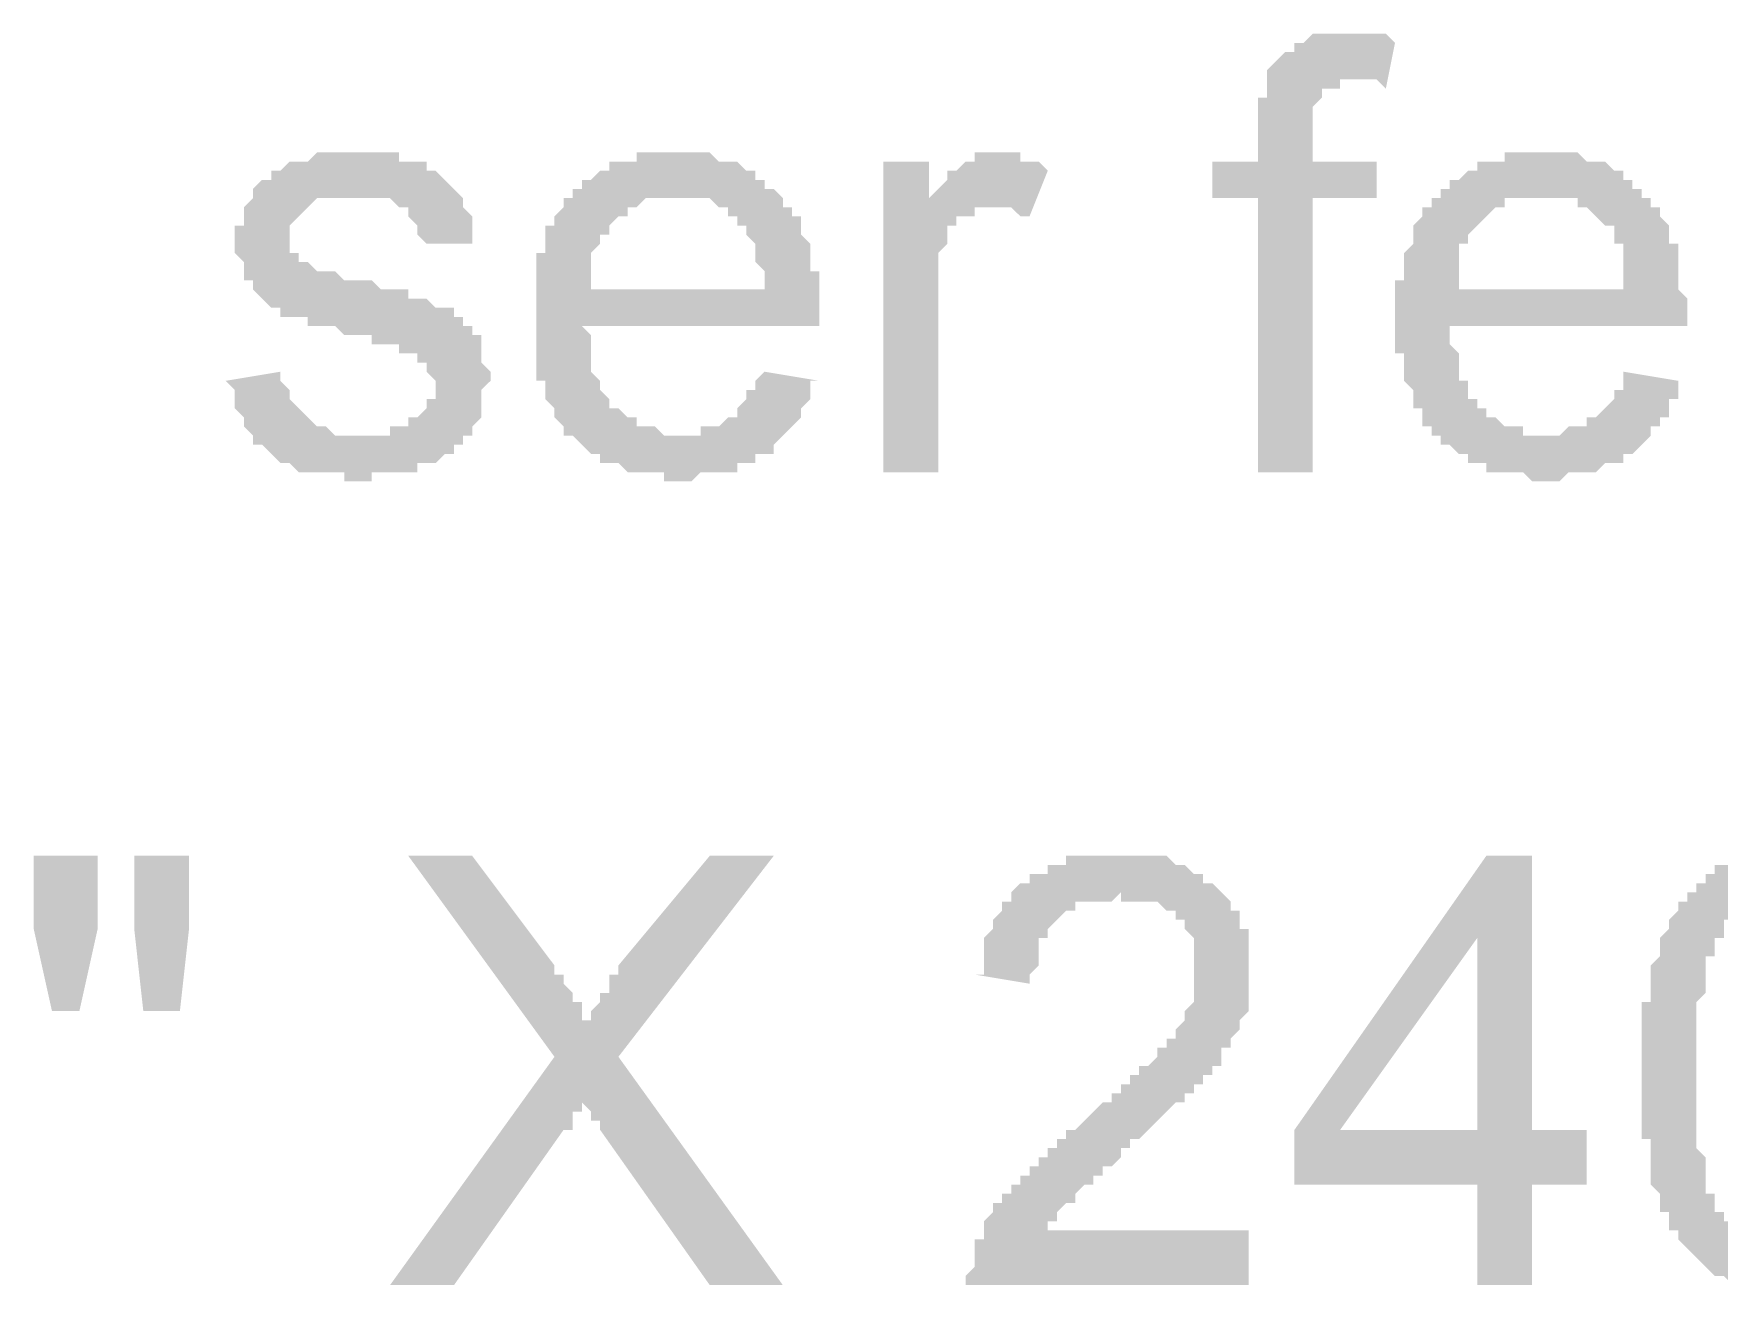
# Model space of a CAD drawing. Header units: millimetres. Extents: x 3949 to 6216, y -1987 to -943.
# Drawn here: x 4987.98 to 4996.99, y -1678.76 to -1672.02 of the extents above; entities that cross this region are included whole.
import ezdxf

# ---------------------------------------------------------------- set-up
doc = ezdxf.new("R2010")
doc.units = ezdxf.units.MM
doc.layers.add('PADRÃO DE ENTRADA', color=7, linetype='Continuous', lineweight=0)

msp = doc.modelspace()

# ---------------------------------------------------------------- hatches: boundary and pattern name
at = {"layer": 'PADRÃO DE ENTRADA', "transparency": 33554559}
for points in [[(4994.5237, -1674.3641), (4994.5237, -1672.8995), (4994.2796, -1672.8995), (4994.2796, -1672.7042), (4994.5237, -1672.7042), (4994.5237, -1672.5089), (4994.5237, -1672.4601), (4994.5237, -1672.4601), (4994.5237, -1672.4113), (4994.5237, -1672.3625), (4994.5725, -1672.3625), (4994.5725, -1672.3137), (4994.5725, -1672.2648), (4994.5725, -1672.2648), (4994.5725, -1672.216), (4994.5725, -1672.216), (4994.6213, -1672.1672), (4994.6213, -1672.1672), (4994.6702, -1672.1184), (4994.6702, -1672.1184), (4994.719, -1672.1184), (4994.719, -1672.0696), (4994.719, -1672.0696), (4994.7678, -1672.0696), (4994.7678, -1672.0696), (4994.8166, -1672.0207), (4994.8654, -1672.0207), (4994.8654, -1672.0207), (4994.9143, -1672.0207), (4994.9631, -1672.0207), (4994.9631, -1672.0207), (4995.0119, -1672.0207), (4995.0119, -1672.0207), (4995.0607, -1672.0207), (4995.1095, -1672.0207), (4995.1095, -1672.0207), (4995.1584, -1672.0207), (4995.2072, -1672.0207), (4995.2072, -1672.0207), (4995.256, -1672.0696), (4995.256, -1672.0696), (4995.2072, -1672.3137), (4995.2072, -1672.3137), (4995.1584, -1672.2648), (4995.1095, -1672.2648), (4995.1095, -1672.2648), (4995.0607, -1672.2648), (4995.0607, -1672.2648), (4995.0119, -1672.2648), (4994.9631, -1672.2648), (4994.9631, -1672.3137), (4994.9143, -1672.3137), (4994.9143, -1672.3137), (4994.8654, -1672.3137), (4994.8654, -1672.3137), (4994.8654, -1672.3625), (4994.8654, -1672.3625), (4994.8166, -1672.4113), (4994.8166, -1672.4113), (4994.8166, -1672.4601), (4994.8166, -1672.5089), (4994.8166, -1672.5578), (4994.8166, -1672.7042), (4995.1584, -1672.7042), (4995.1584, -1672.8995), (4994.8166, -1672.8995), (4994.8166, -1674.3641)], [(4989.007, -1673.8759), (4989.2999, -1673.8271), (4989.2999, -1673.8271), (4989.2999, -1673.8759), (4989.3487, -1673.9247), (4989.3487, -1673.9247), (4989.3487, -1673.9736), (4989.3487, -1673.9736), (4989.3975, -1674.0224), (4989.3975, -1674.0224), (4989.4464, -1674.0712), (4989.4464, -1674.0712), (4989.4464, -1674.0712), (4989.4952, -1674.12), (4989.4952, -1674.12), (4989.544, -1674.12), (4989.544, -1674.12), (4989.5928, -1674.1688), (4989.6416, -1674.1688), (4989.6416, -1674.1688), (4989.6905, -1674.1688), (4989.7393, -1674.1688), (4989.7393, -1674.1688), (4989.7881, -1674.1688), (4989.7881, -1674.1688), (4989.8369, -1674.1688), (4989.8857, -1674.1688), (4989.8857, -1674.12), (4989.9346, -1674.12), (4989.9834, -1674.12), (4989.9834, -1674.12), (4989.9834, -1674.0712), (4990.0322, -1674.0712), (4990.0322, -1674.0712), (4990.081, -1674.0224), (4990.081, -1674.0224), (4990.081, -1673.9736), (4990.1298, -1673.9736), (4990.1298, -1673.9247), (4990.1298, -1673.8759), (4990.1298, -1673.8759), (4990.081, -1673.8271), (4990.081, -1673.8271), (4990.081, -1673.7783), (4990.0322, -1673.7783), (4990.0322, -1673.7294), (4990.0322, -1673.7294), (4989.9834, -1673.7294), (4989.9834, -1673.7294), (4989.9346, -1673.7294), (4989.9346, -1673.6806), (4989.8857, -1673.6806), (4989.8369, -1673.6806), (4989.7881, -1673.6806), (4989.7881, -1673.6318), (4989.7393, -1673.6318), (4989.6905, -1673.6318), (4989.6416, -1673.6318), (4989.6416, -1673.6318), (4989.5928, -1673.583), (4989.544, -1673.583), (4989.4952, -1673.583), (4989.4952, -1673.583), (4989.4464, -1673.583), (4989.4464, -1673.5342), (4989.3975, -1673.5342), (4989.3975, -1673.5342), (4989.3487, -1673.5342), (4989.3487, -1673.5342), (4989.2999, -1673.5342), (4989.2999, -1673.5342), (4989.2999, -1673.4853), (4989.2511, -1673.4853), (4989.2511, -1673.4853), (4989.2023, -1673.4365), (4989.2023, -1673.4365), (4989.1534, -1673.3877), (4989.1534, -1673.3877), (4989.1534, -1673.3389), (4989.1046, -1673.3389), (4989.1046, -1673.2901), (4989.1046, -1673.2901), (4989.1046, -1673.2412), (4989.0558, -1673.1924), (4989.0558, -1673.1924), (4989.0558, -1673.1436), (4989.0558, -1673.1436), (4989.0558, -1673.0948), (4989.0558, -1673.046), (4989.1046, -1673.046), (4989.1046, -1672.9971), (4989.1046, -1672.9971), (4989.1046, -1672.9483), (4989.1046, -1672.9483), (4989.1534, -1672.8995), (4989.1534, -1672.8507), (4989.1534, -1672.8507), (4989.2023, -1672.8019), (4989.2023, -1672.8019), (4989.2511, -1672.8019), (4989.2511, -1672.753), (4989.2999, -1672.753), (4989.2999, -1672.753), (4989.3487, -1672.7042), (4989.3487, -1672.7042), (4989.3975, -1672.7042), (4989.4464, -1672.7042), (4989.4464, -1672.7042), (4989.4464, -1672.7042), (4989.4952, -1672.6554), (4989.544, -1672.6554), (4989.544, -1672.6554), (4989.5928, -1672.6554), (4989.6416, -1672.6554), (4989.6416, -1672.6554), (4989.6905, -1672.6554), (4989.7393, -1672.6554), (4989.7393, -1672.6554), (4989.7881, -1672.6554), (4989.8369, -1672.6554), (4989.8369, -1672.6554), (4989.8857, -1672.6554), (4989.9346, -1672.6554), (4989.9346, -1672.7042), (4989.9834, -1672.7042), (4989.9834, -1672.7042), (4990.0322, -1672.7042), (4990.081, -1672.7042), (4990.081, -1672.753), (4990.1298, -1672.753), (4990.1298, -1672.753), (4990.1787, -1672.8019), (4990.1787, -1672.8019), (4990.2275, -1672.8507), (4990.2275, -1672.8507), (4990.2275, -1672.8507), (4990.2763, -1672.8995), (4990.2763, -1672.8995), (4990.2763, -1672.9483), (4990.2763, -1672.9483), (4990.3251, -1672.9971), (4990.3251, -1673.046), (4990.3251, -1673.046), (4990.3251, -1673.0948), (4990.3251, -1673.1436), (4990.081, -1673.1436), (4990.081, -1673.1436), (4990.0322, -1673.0948), (4990.0322, -1673.046), (4990.0322, -1673.046), (4989.9834, -1672.9971), (4989.9834, -1672.9971), (4989.9834, -1672.9483), (4989.9346, -1672.9483), (4989.9346, -1672.9483), (4989.9346, -1672.9483), (4989.8857, -1672.8995), (4989.8369, -1672.8995), (4989.8369, -1672.8995), (4989.7881, -1672.8995), (4989.7393, -1672.8995), (4989.7393, -1672.8995), (4989.6905, -1672.8995), (4989.6416, -1672.8995), (4989.6416, -1672.8995), (4989.5928, -1672.8995), (4989.544, -1672.8995), (4989.544, -1672.8995), (4989.4952, -1672.8995), (4989.4464, -1672.9483), (4989.4464, -1672.9483), (4989.4464, -1672.9483), (4989.4464, -1672.9483), (4989.3975, -1672.9971), (4989.3975, -1672.9971), (4989.3487, -1673.046), (4989.3487, -1673.046), (4989.3487, -1673.0948), (4989.3487, -1673.0948), (4989.3487, -1673.1436), (4989.3487, -1673.1436), (4989.3487, -1673.1924), (4989.3975, -1673.1924), (4989.3975, -1673.2412), (4989.3975, -1673.2412), (4989.4464, -1673.2412), (4989.4952, -1673.2901), (4989.4952, -1673.2901), (4989.4952, -1673.2901), (4989.4952, -1673.2901), (4989.544, -1673.2901), (4989.544, -1673.2901), (4989.5928, -1673.2901), (4989.6416, -1673.3389), (4989.6905, -1673.3389), (4989.7393, -1673.3389), (4989.7393, -1673.3389), (4989.7881, -1673.3389), (4989.8369, -1673.3877), (4989.8369, -1673.3877), (4989.8857, -1673.3877), (4989.9346, -1673.3877), (4989.9834, -1673.3877), (4989.9834, -1673.4365), (4990.0322, -1673.4365), (4990.0322, -1673.4365), (4990.081, -1673.4365), (4990.081, -1673.4365), (4990.1298, -1673.4853), (4990.1298, -1673.4853), (4990.1298, -1673.4853), (4990.1787, -1673.4853), (4990.2275, -1673.4853), (4990.2275, -1673.5342), (4990.2763, -1673.5342), (4990.2763, -1673.583), (4990.3251, -1673.583), (4990.3251, -1673.6318), (4990.3251, -1673.6318), (4990.3739, -1673.6318), (4990.3739, -1673.6806), (4990.3739, -1673.6806), (4990.3739, -1673.7294), (4990.3739, -1673.7783), (4990.3739, -1673.7783), (4990.4228, -1673.8271), (4990.4228, -1673.8759), (4990.4228, -1673.8759), (4990.4228, -1673.8759), (4990.3739, -1673.9247), (4990.3739, -1673.9736), (4990.3739, -1673.9736), (4990.3739, -1674.0224), (4990.3739, -1674.0712), (4990.3739, -1674.0712), (4990.3251, -1674.12), (4990.3251, -1674.12), (4990.3251, -1674.1688), (4990.2763, -1674.1688), (4990.2763, -1674.2177), (4990.2275, -1674.2177), (4990.2275, -1674.2665), (4990.1787, -1674.2665), (4990.1787, -1674.2665), (4990.1298, -1674.3153), (4990.1298, -1674.3153), (4990.081, -1674.3153), (4990.0322, -1674.3153), (4990.0322, -1674.3641), (4989.9834, -1674.3641), (4989.9834, -1674.3641), (4989.9346, -1674.3641), (4989.8857, -1674.3641), (4989.8857, -1674.3641), (4989.8369, -1674.3641), (4989.7881, -1674.3641), (4989.7881, -1674.4129), (4989.7393, -1674.4129), (4989.7393, -1674.4129), (4989.6905, -1674.4129), (4989.6416, -1674.4129), (4989.6416, -1674.3641), (4989.5928, -1674.3641), (4989.544, -1674.3641), (4989.4952, -1674.3641), (4989.4952, -1674.3641), (4989.4464, -1674.3641), (4989.4464, -1674.3641), (4989.3975, -1674.3641), (4989.3487, -1674.3153), (4989.3487, -1674.3153), (4989.2999, -1674.3153), (4989.2999, -1674.3153), (4989.2511, -1674.2665), (4989.2511, -1674.2665), (4989.2511, -1674.2665), (4989.2023, -1674.2177), (4989.2023, -1674.2177), (4989.1534, -1674.2177), (4989.1534, -1674.1688), (4989.1534, -1674.1688), (4989.1046, -1674.12), (4989.1046, -1674.12), (4989.1046, -1674.0712), (4989.0558, -1674.0224), (4989.0558, -1674.0224), (4989.0558, -1673.9736), (4989.0558, -1673.9736), (4989.0558, -1673.9247), (4989.007, -1673.8759), (4989.007, -1673.8759)], [(4992.5221, -1674.3641), (4992.5221, -1672.7042), (4992.7662, -1672.7042), (4992.7662, -1672.9483), (4992.7662, -1672.8995), (4992.815, -1672.8507), (4992.815, -1672.8507), (4992.8638, -1672.8019), (4992.8638, -1672.8019), (4992.8638, -1672.753), (4992.9126, -1672.753), (4992.9126, -1672.753), (4992.9614, -1672.7042), (4992.9614, -1672.7042), (4992.9614, -1672.7042), (4993.0103, -1672.7042), (4993.0103, -1672.6554), (4993.0591, -1672.6554), (4993.1079, -1672.6554), (4993.1079, -1672.6554), (4993.1079, -1672.6554), (4993.1567, -1672.6554), (4993.2055, -1672.6554), (4993.2055, -1672.6554), (4993.2544, -1672.6554), (4993.2544, -1672.7042), (4993.3032, -1672.7042), (4993.352, -1672.7042), (4993.352, -1672.7042), (4993.4008, -1672.753), (4993.4008, -1672.753), (4993.3032, -1672.9971), (4993.3032, -1672.9971), (4993.2544, -1672.9971), (4993.2055, -1672.9483), (4993.2055, -1672.9483), (4993.1567, -1672.9483), (4993.1567, -1672.9483), (4993.1079, -1672.9483), (4993.0591, -1672.9483), (4993.0591, -1672.9483), (4993.0103, -1672.9483), (4993.0103, -1672.9971), (4992.9614, -1672.9971), (4992.9614, -1672.9971), (4992.9126, -1672.9971), (4992.9126, -1673.046), (4992.8638, -1673.046), (4992.8638, -1673.0948), (4992.8638, -1673.1436), (4992.8638, -1673.1436), (4992.8638, -1673.1436), (4992.815, -1673.1924), (4992.815, -1673.1924), (4992.815, -1673.2412), (4992.815, -1673.2901), (4992.815, -1673.2901), (4992.815, -1673.3389), (4992.815, -1673.3877), (4992.815, -1673.3877), (4992.815, -1673.4365), (4992.815, -1673.4853), (4992.815, -1673.4853), (4992.815, -1674.3641)], [(4989.8857, -1678.7091), (4990.7645, -1677.4886), (4989.9834, -1676.4146), (4990.3251, -1676.4146), (4990.7645, -1677.0004), (4990.7645, -1677.0492), (4990.8133, -1677.0492), (4990.8133, -1677.0981), (4990.8622, -1677.1469), (4990.8622, -1677.1469), (4990.8622, -1677.1957), (4990.911, -1677.1957), (4990.911, -1677.2445), (4990.911, -1677.2445), (4990.911, -1677.2933), (4990.9598, -1677.2933), (4990.9598, -1677.2445), (4990.9598, -1677.2445), (4991.0086, -1677.1957), (4991.0086, -1677.1957), (4991.0086, -1677.1469), (4991.0574, -1677.1469), (4991.0574, -1677.0981), (4991.0574, -1677.0492), (4991.1063, -1677.0492), (4991.1063, -1677.0004), (4991.5945, -1676.4146), (4991.9362, -1676.4146), (4991.1063, -1677.4886), (4991.985, -1678.7091), (4991.5945, -1678.7091), (4991.0086, -1677.8792), (4991.0086, -1677.8792), (4991.0086, -1677.8304), (4990.9598, -1677.8304), (4990.9598, -1677.7815), (4990.911, -1677.7327), (4990.911, -1677.7327), (4990.911, -1677.7815), (4990.8622, -1677.7815), (4990.8622, -1677.8304), (4990.8622, -1677.8792), (4990.8133, -1677.8792), (4990.8133, -1677.8792), (4990.8133, -1677.8792), (4990.2275, -1678.7091)], [(4994.4749, -1678.4162), (4994.4749, -1678.7091), (4992.9614, -1678.7091), (4992.9614, -1678.6603), (4992.9614, -1678.6603), (4993.0103, -1678.6115), (4993.0103, -1678.5627), (4993.0103, -1678.5627), (4993.0103, -1678.5139), (4993.0103, -1678.5139), (4993.0103, -1678.465), (4993.0591, -1678.465), (4993.0591, -1678.4162), (4993.0591, -1678.4162), (4993.0591, -1678.3674), (4993.1079, -1678.3186), (4993.1079, -1678.3186), (4993.1079, -1678.2698), (4993.1567, -1678.2698), (4993.1567, -1678.2209), (4993.2055, -1678.2209), (4993.2055, -1678.2209), (4993.2055, -1678.1721), (4993.2544, -1678.1721), (4993.2544, -1678.1233), (4993.2544, -1678.1233), (4993.3032, -1678.1233), (4993.3032, -1678.0745), (4993.352, -1678.0745), (4993.352, -1678.0257), (4993.4008, -1678.0257), (4993.4008, -1677.9768), (4993.4496, -1677.9768), (4993.4496, -1677.928), (4993.4985, -1677.928), (4993.4985, -1677.8792), (4993.5473, -1677.8792), (4993.5473, -1677.8792), (4993.5961, -1677.8304), (4993.6449, -1677.7815), (4993.6449, -1677.7815), (4993.6937, -1677.7327), (4993.7426, -1677.7327), (4993.7426, -1677.6839), (4993.7914, -1677.6839), (4993.7914, -1677.6351), (4993.8402, -1677.6351), (4993.8402, -1677.5863), (4993.889, -1677.5863), (4993.889, -1677.5374), (4993.9378, -1677.5374), (4993.9378, -1677.5374), (4993.9867, -1677.4886), (4993.9867, -1677.4886), (4993.9867, -1677.4398), (4994.0355, -1677.4398), (4994.0355, -1677.4398), (4994.0355, -1677.391), (4994.0843, -1677.391), (4994.0843, -1677.391), (4994.0843, -1677.3422), (4994.1331, -1677.2933), (4994.1331, -1677.2933), (4994.1331, -1677.2445), (4994.1819, -1677.1957), (4994.1819, -1677.1957), (4994.1819, -1677.1469), (4994.1819, -1677.1469), (4994.1819, -1677.0981), (4994.1819, -1677.0981), (4994.1819, -1677.0492), (4994.1819, -1677.0492), (4994.1819, -1677.0004), (4994.1819, -1676.9516), (4994.1819, -1676.9516), (4994.1819, -1676.9028), (4994.1819, -1676.854), (4994.1819, -1676.854), (4994.1331, -1676.8051), (4994.1331, -1676.8051), (4994.1331, -1676.7563), (4994.0843, -1676.7563), (4994.0843, -1676.7563), (4994.0843, -1676.7075), (4994.0355, -1676.7075), (4994.0355, -1676.7075), (4993.9867, -1676.6587), (4993.9378, -1676.6587), (4993.9378, -1676.6587), (4993.889, -1676.6587), (4993.889, -1676.6587), (4993.8402, -1676.6587), (4993.7914, -1676.6587), (4993.7914, -1676.6099), (4993.7426, -1676.6587), (4993.6937, -1676.6587), (4993.6937, -1676.6587), (4993.6449, -1676.6587), (4993.5961, -1676.6587), (4993.5961, -1676.6587), (4993.5473, -1676.6587), (4993.5473, -1676.7075), (4993.4985, -1676.7075), (4993.4985, -1676.7075), (4993.4496, -1676.7563), (4993.4496, -1676.7563), (4993.4496, -1676.7563), (4993.4008, -1676.8051), (4993.4008, -1676.8051), (4993.4008, -1676.854), (4993.352, -1676.854), (4993.352, -1676.9028), (4993.352, -1676.9516), (4993.352, -1676.9516), (4993.352, -1677.0004), (4993.3032, -1677.0492), (4993.3032, -1677.0492), (4993.3032, -1677.0981), (4993.0103, -1677.0492), (4993.0591, -1677.0492), (4993.0591, -1677.0004), (4993.0591, -1676.9516), (4993.0591, -1676.9028), (4993.0591, -1676.9028), (4993.0591, -1676.854), (4993.0591, -1676.854), (4993.1079, -1676.8051), (4993.1079, -1676.7563), (4993.1079, -1676.7563), (4993.1567, -1676.7075), (4993.1567, -1676.7075), (4993.1567, -1676.6587), (4993.2055, -1676.6587), (4993.2055, -1676.6099), (4993.2055, -1676.6099), (4993.2544, -1676.561), (4993.2544, -1676.561), (4993.3032, -1676.561), (4993.3032, -1676.5122), (4993.3032, -1676.5122), (4993.352, -1676.5122), (4993.4008, -1676.5122), (4993.4008, -1676.4634), (4993.4496, -1676.4634), (4993.4496, -1676.4634), (4993.4985, -1676.4634), (4993.4985, -1676.4146), (4993.5473, -1676.4146), (4993.5961, -1676.4146), (4993.5961, -1676.4146), (4993.6449, -1676.4146), (4993.6937, -1676.4146), (4993.6937, -1676.4146), (4993.7426, -1676.4146), (4993.7914, -1676.4146), (4993.7914, -1676.4146), (4993.8402, -1676.4146), (4993.889, -1676.4146), (4993.9378, -1676.4146), (4993.9378, -1676.4146), (4993.9867, -1676.4146), (4994.0355, -1676.4146), (4994.0355, -1676.4146), (4994.0843, -1676.4634), (4994.0843, -1676.4634), (4994.1331, -1676.4634), (4994.1331, -1676.4634), (4994.1819, -1676.5122), (4994.1819, -1676.5122), (4994.2308, -1676.5122), (4994.2308, -1676.561), (4994.2796, -1676.561), (4994.2796, -1676.561), (4994.2796, -1676.561), (4994.3284, -1676.6099), (4994.3284, -1676.6099), (4994.3772, -1676.6587), (4994.3772, -1676.6587), (4994.3772, -1676.7075), (4994.426, -1676.7075), (4994.426, -1676.7563), (4994.426, -1676.8051), (4994.4749, -1676.8051), (4994.4749, -1676.854), (4994.4749, -1676.854), (4994.4749, -1676.9028), (4994.4749, -1676.9516), (4994.4749, -1676.9516), (4994.4749, -1677.0004), (4994.4749, -1677.0492), (4994.4749, -1677.0492), (4994.4749, -1677.0492), (4994.4749, -1677.0981), (4994.4749, -1677.1469), (4994.4749, -1677.1469), (4994.4749, -1677.1957), (4994.4749, -1677.2445), (4994.4749, -1677.2445), (4994.426, -1677.2933), (4994.426, -1677.2933), (4994.426, -1677.3422), (4994.426, -1677.3422), (4994.3772, -1677.391), (4994.3772, -1677.391), (4994.3772, -1677.4398), (4994.3284, -1677.4398), (4994.3284, -1677.4886), (4994.3284, -1677.5374), (4994.2796, -1677.5374), (4994.2796, -1677.5863), (4994.2308, -1677.5863), (4994.2308, -1677.5863), (4994.2308, -1677.6351), (4994.1819, -1677.6351), (4994.1819, -1677.6351), (4994.1819, -1677.6839), (4994.1331, -1677.6839), (4994.1331, -1677.7327), (4994.0843, -1677.7327), (4994.0843, -1677.7327), (4994.0355, -1677.7815), (4994.0355, -1677.7815), (4993.9867, -1677.8304), (4993.9867, -1677.8304), (4993.9378, -1677.8792), (4993.9378, -1677.8792), (4993.889, -1677.928), (4993.8402, -1677.928), (4993.8402, -1677.9768), (4993.7914, -1677.9768), (4993.7914, -1678.0257), (4993.7426, -1678.0745), (4993.6937, -1678.0745), (4993.6937, -1678.1233), (4993.6449, -1678.1233), (4993.6449, -1678.1721), (4993.5961, -1678.1721), (4993.5961, -1678.1721), (4993.5473, -1678.2209), (4993.5473, -1678.2209), (4993.5473, -1678.2698), (4993.4985, -1678.2698), (4993.4985, -1678.2698), (4993.4985, -1678.2698), (4993.4496, -1678.3186), (4993.4496, -1678.3186), (4993.4496, -1678.3674), (4993.4008, -1678.3674), (4993.4008, -1678.4162), (4993.352, -1678.4162), (4993.352, -1678.4162)]]:
    msp.add_hatch(color=7, dxfattribs=at).paths.add_polyline_path(points)
h = msp.add_hatch(color=7, dxfattribs=at)
h.paths.add_polyline_path([(4991.8874, -1673.8271), (4992.1803, -1673.8759), (4992.1315, -1673.8759), (4992.1315, -1673.9247), (4992.1315, -1673.9736), (4992.1315, -1673.9736), (4992.0827, -1674.0224), (4992.0827, -1674.0224), (4992.0827, -1674.0712), (4992.0827, -1674.0712), (4992.0338, -1674.12), (4992.0338, -1674.12), (4991.985, -1674.1688), (4991.985, -1674.1688), (4991.9362, -1674.2177), (4991.9362, -1674.2177), (4991.9362, -1674.2665), (4991.8874, -1674.2665), (4991.8874, -1674.2665), (4991.8386, -1674.2665), (4991.8386, -1674.3153), (4991.7897, -1674.3153), (4991.7897, -1674.3153), (4991.7409, -1674.3153), (4991.7409, -1674.3641), (4991.6921, -1674.3641), (4991.6433, -1674.3641), (4991.6433, -1674.3641), (4991.5945, -1674.3641), (4991.5945, -1674.3641), (4991.5456, -1674.3641), (4991.4968, -1674.4129), (4991.448, -1674.4129), (4991.448, -1674.4129), (4991.448, -1674.4129), (4991.3992, -1674.4129), (4991.3504, -1674.4129), (4991.3504, -1674.3641), (4991.3015, -1674.3641), (4991.2527, -1674.3641), (4991.2527, -1674.3641), (4991.2039, -1674.3641), (4991.1551, -1674.3641), (4991.1551, -1674.3641), (4991.1063, -1674.3153), (4991.1063, -1674.3153), (4991.0574, -1674.3153), (4991.0086, -1674.3153), (4991.0086, -1674.2665), (4990.9598, -1674.2665), (4990.9598, -1674.2665), (4990.911, -1674.2177), (4990.911, -1674.2177), (4990.911, -1674.2177), (4990.8622, -1674.1688), (4990.8622, -1674.1688), (4990.8133, -1674.1688), (4990.8133, -1674.12), (4990.8133, -1674.12), (4990.7645, -1674.0712), (4990.7645, -1674.0712), (4990.7645, -1674.0224), (4990.7645, -1674.0224), (4990.7157, -1673.9736), (4990.7157, -1673.9736), (4990.7157, -1673.9247), (4990.7157, -1673.8759), (4990.6669, -1673.8759), (4990.6669, -1673.8271), (4990.6669, -1673.8271), (4990.6669, -1673.7783), (4990.6669, -1673.7294), (4990.6669, -1673.7294), (4990.6669, -1673.6806), (4990.6669, -1673.6318), (4990.6669, -1673.583), (4990.6669, -1673.583), (4990.6669, -1673.5342), (4990.6669, -1673.4853), (4990.6669, -1673.4853), (4990.6669, -1673.4365), (4990.6669, -1673.3877), (4990.6669, -1673.3389), (4990.6669, -1673.3389), (4990.6669, -1673.2901), (4990.6669, -1673.2412), (4990.6669, -1673.2412), (4990.6669, -1673.1924), (4990.7157, -1673.1924), (4990.7157, -1673.1436), (4990.7157, -1673.0948), (4990.7157, -1673.0948), (4990.7157, -1673.046), (4990.7645, -1673.046), (4990.7645, -1672.9971), (4990.7645, -1672.9971), (4990.8133, -1672.9483), (4990.8133, -1672.9483), (4990.8133, -1672.8995), (4990.8622, -1672.8995), (4990.8622, -1672.8995), (4990.8622, -1672.8507), (4990.911, -1672.8507), (4990.911, -1672.8019), (4990.9598, -1672.8019), (4990.9598, -1672.8019), (4991.0086, -1672.753), (4991.0086, -1672.753), (4991.0574, -1672.753), (4991.0574, -1672.7042), (4991.1063, -1672.7042), (4991.1551, -1672.7042), (4991.1551, -1672.7042), (4991.2039, -1672.7042), (4991.2039, -1672.6554), (4991.2527, -1672.6554), (4991.3015, -1672.6554), (4991.3015, -1672.6554), (4991.3504, -1672.6554), (4991.3992, -1672.6554), (4991.3992, -1672.6554), (4991.3992, -1672.6554), (4991.448, -1672.6554), (4991.4968, -1672.6554), (4991.4968, -1672.6554), (4991.5456, -1672.6554), (4991.5945, -1672.6554), (4991.5945, -1672.6554), (4991.6433, -1672.7042), (4991.6921, -1672.7042), (4991.6921, -1672.7042), (4991.7409, -1672.7042), (4991.7409, -1672.7042), (4991.7897, -1672.753), (4991.7897, -1672.753), (4991.8386, -1672.753), (4991.8386, -1672.8019), (4991.8874, -1672.8019), (4991.8874, -1672.8507), (4991.9362, -1672.8507), (4991.9362, -1672.8507), (4991.985, -1672.8995), (4991.985, -1672.8995), (4991.985, -1672.9483), (4992.0338, -1672.9483), (4992.0338, -1672.9483), (4992.0338, -1672.9971), (4992.0827, -1672.9971), (4992.0827, -1673.046), (4992.0827, -1673.0948), (4992.0827, -1673.0948), (4992.1315, -1673.1436), (4992.1315, -1673.1436), (4992.1315, -1673.1924), (4992.1315, -1673.1924), (4992.1315, -1673.2412), (4992.1315, -1673.2901), (4992.1803, -1673.2901), (4992.1803, -1673.3389), (4992.1803, -1673.3877), (4992.1803, -1673.4365), (4992.1803, -1673.4365), (4992.1803, -1673.4853), (4992.1803, -1673.5342), (4992.1803, -1673.5342), (4992.1803, -1673.583), (4992.1803, -1673.583), (4990.911, -1673.583), (4990.9598, -1673.6318), (4990.9598, -1673.6806), (4990.9598, -1673.6806), (4990.9598, -1673.7294), (4990.9598, -1673.7783), (4990.9598, -1673.7783), (4990.9598, -1673.8271), (4991.0086, -1673.8759), (4991.0086, -1673.8759), (4991.0086, -1673.9247), (4991.0086, -1673.9247), (4991.0574, -1673.9736), (4991.0574, -1673.9736), (4991.0574, -1674.0224), (4991.1063, -1674.0224), (4991.1063, -1674.0224), (4991.1551, -1674.0712), (4991.1551, -1674.0712), (4991.2039, -1674.0712), (4991.2039, -1674.12), (4991.2527, -1674.12), (4991.2527, -1674.12), (4991.3015, -1674.12), (4991.3504, -1674.1688), (4991.3504, -1674.1688), (4991.3992, -1674.1688), (4991.3992, -1674.1688), (4991.448, -1674.1688), (4991.448, -1674.1688), (4991.4968, -1674.1688), (4991.5456, -1674.1688), (4991.5456, -1674.12), (4991.5945, -1674.12), (4991.6433, -1674.12), (4991.6433, -1674.12), (4991.6921, -1674.0712), (4991.6921, -1674.0712), (4991.7409, -1674.0712), (4991.7409, -1674.0224), (4991.7409, -1674.0224), (4991.7897, -1673.9736), (4991.7897, -1673.9736), (4991.7897, -1673.9247), (4991.8386, -1673.9247), (4991.8386, -1673.8759), (4991.8386, -1673.8759), (4991.8874, -1673.8271), (4991.8874, -1673.8271)], flags=0)
h.paths.add_polyline_path([(4990.9598, -1673.3877), (4991.8874, -1673.3877), (4991.8874, -1673.3389), (4991.8874, -1673.2901), (4991.8386, -1673.2412), (4991.8386, -1673.2412), (4991.8386, -1673.1924), (4991.8386, -1673.1436), (4991.8386, -1673.1436), (4991.7897, -1673.0948), (4991.7897, -1673.0948), (4991.7897, -1673.046), (4991.7897, -1673.046), (4991.7409, -1673.046), (4991.7409, -1672.9971), (4991.6921, -1672.9971), (4991.6921, -1672.9483), (4991.6433, -1672.9483), (4991.6433, -1672.9483), (4991.5945, -1672.8995), (4991.5945, -1672.8995), (4991.5456, -1672.8995), (4991.4968, -1672.8995), (4991.4968, -1672.8995), (4991.448, -1672.8995), (4991.3992, -1672.8995), (4991.3992, -1672.8995), (4991.3504, -1672.8995), (4991.3015, -1672.8995), (4991.3015, -1672.8995), (4991.2527, -1672.8995), (4991.2527, -1672.8995), (4991.2039, -1672.9483), (4991.2039, -1672.9483), (4991.1551, -1672.9483), (4991.1551, -1672.9971), (4991.1063, -1672.9971), (4991.1063, -1672.9971), (4991.0574, -1673.046), (4991.0574, -1673.046), (4991.0574, -1673.0948), (4991.0086, -1673.0948), (4991.0086, -1673.1436), (4991.0086, -1673.1436), (4990.9598, -1673.1924), (4990.9598, -1673.2412), (4990.9598, -1673.2412), (4990.9598, -1673.2901), (4990.9598, -1673.3389), (4990.9598, -1673.3389), (4990.9598, -1673.3877)], flags=0)
h = msp.add_hatch(color=7, dxfattribs=at)
h.paths.add_polyline_path([(4996.4765, -1673.8271), (4996.7694, -1673.8759), (4996.7694, -1673.8759), (4996.7694, -1673.9247), (4996.7694, -1673.9736), (4996.7206, -1673.9736), (4996.7206, -1674.0224), (4996.7206, -1674.0224), (4996.7206, -1674.0712), (4996.6718, -1674.0712), (4996.6718, -1674.12), (4996.623, -1674.12), (4996.623, -1674.1688), (4996.623, -1674.1688), (4996.5742, -1674.2177), (4996.5742, -1674.2177), (4996.5253, -1674.2665), (4996.5253, -1674.2665), (4996.5253, -1674.2665), (4996.4765, -1674.2665), (4996.4765, -1674.3153), (4996.4277, -1674.3153), (4996.4277, -1674.3153), (4996.3789, -1674.3153), (4996.33, -1674.3641), (4996.33, -1674.3641), (4996.2812, -1674.3641), (4996.2812, -1674.3641), (4996.2324, -1674.3641), (4996.1836, -1674.3641), (4996.1836, -1674.3641), (4996.1348, -1674.4129), (4996.0859, -1674.4129), (4996.0371, -1674.4129), (4996.0371, -1674.4129), (4996.0371, -1674.4129), (4995.9883, -1674.4129), (4995.9395, -1674.3641), (4995.9395, -1674.3641), (4995.8907, -1674.3641), (4995.8418, -1674.3641), (4995.8418, -1674.3641), (4995.793, -1674.3641), (4995.7442, -1674.3641), (4995.7442, -1674.3153), (4995.6954, -1674.3153), (4995.6954, -1674.3153), (4995.6466, -1674.3153), (4995.6466, -1674.2665), (4995.5977, -1674.2665), (4995.5977, -1674.2665), (4995.5489, -1674.2177), (4995.5489, -1674.2177), (4995.5001, -1674.2177), (4995.5001, -1674.1688), (4995.5001, -1674.1688), (4995.4513, -1674.1688), (4995.4513, -1674.12), (4995.4025, -1674.12), (4995.4025, -1674.0712), (4995.4025, -1674.0712), (4995.4025, -1674.0224), (4995.3536, -1674.0224), (4995.3536, -1673.9736), (4995.3536, -1673.9736), (4995.3536, -1673.9247), (4995.3048, -1673.8759), (4995.3048, -1673.8759), (4995.3048, -1673.8271), (4995.3048, -1673.8271), (4995.3048, -1673.7783), (4995.3048, -1673.7294), (4995.256, -1673.7294), (4995.256, -1673.6806), (4995.256, -1673.6318), (4995.256, -1673.583), (4995.256, -1673.583), (4995.256, -1673.5342), (4995.256, -1673.4853), (4995.256, -1673.4853), (4995.256, -1673.4365), (4995.256, -1673.3877), (4995.256, -1673.3389), (4995.3048, -1673.3389), (4995.3048, -1673.2901), (4995.3048, -1673.2412), (4995.3048, -1673.2412), (4995.3048, -1673.1924), (4995.3048, -1673.1924), (4995.3536, -1673.1436), (4995.3536, -1673.0948), (4995.3536, -1673.0948), (4995.3536, -1673.046), (4995.3536, -1673.046), (4995.4025, -1672.9971), (4995.4025, -1672.9971), (4995.4025, -1672.9483), (4995.4513, -1672.9483), (4995.4513, -1672.8995), (4995.4513, -1672.8995), (4995.5001, -1672.8995), (4995.5001, -1672.8507), (4995.5489, -1672.8507), (4995.5489, -1672.8019), (4995.5977, -1672.8019), (4995.5977, -1672.8019), (4995.6466, -1672.753), (4995.6466, -1672.753), (4995.6954, -1672.753), (4995.6954, -1672.7042), (4995.7442, -1672.7042), (4995.7442, -1672.7042), (4995.793, -1672.7042), (4995.8418, -1672.7042), (4995.8418, -1672.6554), (4995.8907, -1672.6554), (4995.8907, -1672.6554), (4995.9395, -1672.6554), (4995.9883, -1672.6554), (4995.9883, -1672.6554), (4996.0371, -1672.6554), (4996.0371, -1672.6554), (4996.0859, -1672.6554), (4996.0859, -1672.6554), (4996.1348, -1672.6554), (4996.1836, -1672.6554), (4996.1836, -1672.6554), (4996.2324, -1672.6554), (4996.2812, -1672.7042), (4996.2812, -1672.7042), (4996.33, -1672.7042), (4996.33, -1672.7042), (4996.3789, -1672.7042), (4996.4277, -1672.753), (4996.4277, -1672.753), (4996.4765, -1672.753), (4996.4765, -1672.8019), (4996.5253, -1672.8019), (4996.5253, -1672.8507), (4996.5742, -1672.8507), (4996.5742, -1672.8507), (4996.5742, -1672.8995), (4996.623, -1672.8995), (4996.623, -1672.9483), (4996.623, -1672.9483), (4996.6718, -1672.9483), (4996.6718, -1672.9971), (4996.6718, -1672.9971), (4996.7206, -1673.046), (4996.7206, -1673.0948), (4996.7206, -1673.0948), (4996.7206, -1673.1436), (4996.7694, -1673.1436), (4996.7694, -1673.1924), (4996.7694, -1673.1924), (4996.7694, -1673.2412), (4996.7694, -1673.2901), (4996.7694, -1673.2901), (4996.7694, -1673.3389), (4996.7694, -1673.3877), (4996.8183, -1673.4365), (4996.8183, -1673.4365), (4996.8183, -1673.4853), (4996.8183, -1673.5342), (4996.8183, -1673.5342), (4996.8183, -1673.583), (4996.8183, -1673.583), (4995.5489, -1673.583), (4995.5489, -1673.6318), (4995.5489, -1673.6806), (4995.5489, -1673.6806), (4995.5977, -1673.7294), (4995.5977, -1673.7783), (4995.5977, -1673.7783), (4995.5977, -1673.8271), (4995.5977, -1673.8759), (4995.6466, -1673.8759), (4995.6466, -1673.9247), (4995.6466, -1673.9247), (4995.6466, -1673.9736), (4995.6954, -1673.9736), (4995.6954, -1674.0224), (4995.6954, -1674.0224), (4995.7442, -1674.0224), (4995.7442, -1674.0712), (4995.793, -1674.0712), (4995.793, -1674.0712), (4995.8418, -1674.12), (4995.8418, -1674.12), (4995.8907, -1674.12), (4995.9395, -1674.12), (4995.9395, -1674.1688), (4995.9883, -1674.1688), (4996.0371, -1674.1688), (4996.0371, -1674.1688), (4996.0371, -1674.1688), (4996.0859, -1674.1688), (4996.1348, -1674.1688), (4996.1348, -1674.1688), (4996.1836, -1674.12), (4996.2324, -1674.12), (4996.2324, -1674.12), (4996.2812, -1674.12), (4996.2812, -1674.0712), (4996.33, -1674.0712), (4996.33, -1674.0712), (4996.3789, -1674.0224), (4996.3789, -1674.0224), (4996.4277, -1673.9736), (4996.4277, -1673.9736), (4996.4277, -1673.9247), (4996.4765, -1673.9247), (4996.4765, -1673.8759), (4996.4765, -1673.8759), (4996.4765, -1673.8271), (4996.4765, -1673.8271)], flags=0)
h.paths.add_polyline_path([(4995.5977, -1673.3877), (4996.4765, -1673.3877), (4996.4765, -1673.3389), (4996.4765, -1673.2901), (4996.4765, -1673.2412), (4996.4765, -1673.2412), (4996.4765, -1673.1924), (4996.4765, -1673.1436), (4996.4277, -1673.1436), (4996.4277, -1673.0948), (4996.4277, -1673.0948), (4996.4277, -1673.046), (4996.3789, -1673.046), (4996.3789, -1673.046), (4996.33, -1672.9971), (4996.33, -1672.9971), (4996.2812, -1672.9483), (4996.2812, -1672.9483), (4996.2324, -1672.9483), (4996.2324, -1672.8995), (4996.1836, -1672.8995), (4996.1836, -1672.8995), (4996.1348, -1672.8995), (4996.0859, -1672.8995), (4996.0859, -1672.8995), (4996.0371, -1672.8995), (4995.9883, -1672.8995), (4995.9883, -1672.8995), (4995.9395, -1672.8995), (4995.9395, -1672.8995), (4995.8907, -1672.8995), (4995.8418, -1672.8995), (4995.8418, -1672.9483), (4995.793, -1672.9483), (4995.793, -1672.9483), (4995.7442, -1672.9971), (4995.7442, -1672.9971), (4995.7442, -1672.9971), (4995.6954, -1673.046), (4995.6954, -1673.046), (4995.6466, -1673.0948), (4995.6466, -1673.0948), (4995.6466, -1673.1436), (4995.5977, -1673.1436), (4995.5977, -1673.1924), (4995.5977, -1673.2412), (4995.5977, -1673.2412), (4995.5977, -1673.2901), (4995.5977, -1673.3389), (4995.5977, -1673.3389), (4995.5977, -1673.3877)], flags=0)
h = msp.add_hatch(color=7, dxfattribs=at)
h.paths.add_polyline_path([(4988.0794, -1677.2445), (4987.9817, -1676.8051), (4987.9817, -1676.4146), (4988.3235, -1676.4146), (4988.3235, -1676.8051), (4988.2258, -1677.2445)], flags=0)
h.paths.add_polyline_path([(4988.5676, -1677.2445), (4988.5188, -1676.8051), (4988.5188, -1676.4146), (4988.8117, -1676.4146), (4988.8117, -1676.8051), (4988.7629, -1677.2445)], flags=0)
h = msp.add_hatch(color=7, dxfattribs=at)
h.paths.add_polyline_path([(4995.6954, -1678.7091), (4995.6954, -1678.1721), (4994.719, -1678.1721), (4994.719, -1677.8792), (4995.7442, -1676.4146), (4995.9883, -1676.4146), (4995.9883, -1677.8792), (4996.2812, -1677.8792), (4996.2812, -1678.1721), (4995.9883, -1678.1721), (4995.9883, -1678.7091)], flags=0)
h.paths.add_polyline_path([(4995.6954, -1677.8792), (4995.6954, -1676.854), (4994.9631, -1677.8792)], flags=0)
h = msp.add_hatch(color=7, dxfattribs=at)
h.paths.add_polyline_path([(4996.5742, -1677.5863), (4996.5742, -1677.5374), (4996.5742, -1677.4886), (4996.5742, -1677.4398), (4996.5742, -1677.4398), (4996.5742, -1677.391), (4996.5742, -1677.3422), (4996.5742, -1677.2933), (4996.5742, -1677.2933), (4996.5742, -1677.2445), (4996.5742, -1677.1957), (4996.623, -1677.1957), (4996.623, -1677.1469), (4996.623, -1677.1469), (4996.623, -1677.0981), (4996.623, -1677.0492), (4996.623, -1677.0492), (4996.623, -1677.0004), (4996.623, -1677.0004), (4996.6718, -1676.9516), (4996.6718, -1676.9516), (4996.6718, -1676.9028), (4996.6718, -1676.9028), (4996.6718, -1676.854), (4996.7206, -1676.8051), (4996.7206, -1676.8051), (4996.7206, -1676.7563), (4996.7206, -1676.7563), (4996.7694, -1676.7075), (4996.7694, -1676.6587), (4996.8183, -1676.6587), (4996.8183, -1676.6099), (4996.8183, -1676.6099), (4996.8671, -1676.6099), (4996.8671, -1676.561), (4996.9159, -1676.561), (4996.9159, -1676.5122), (4996.9159, -1676.5122), (4996.9647, -1676.5122), (4996.9647, -1676.4634), (4997.0135, -1676.4634), (4997.0135, -1676.4634), (4997.0624, -1676.4634), (4997.1112, -1676.4146), (4997.1112, -1676.4146), (4997.16, -1676.4146), (4997.2088, -1676.4146), (4997.2088, -1676.4146), (4997.2576, -1676.4146), (4997.3065, -1676.4146), (4997.3065, -1676.4146), (4997.3065, -1676.4146), (4997.3553, -1676.4146), (4997.4041, -1676.4146), (4997.4041, -1676.4146), (4997.4529, -1676.4146), (4997.5017, -1676.4146), (4997.5017, -1676.4146), (4997.5506, -1676.4146), (4997.5994, -1676.4634), (4997.5994, -1676.4634), (4997.6482, -1676.4634), (4997.6482, -1676.4634), (4997.697, -1676.5122), (4997.697, -1676.5122), (4997.7458, -1676.5122), (4997.7458, -1676.561), (4997.7947, -1676.561), (4997.7947, -1676.6099), (4997.7947, -1676.6099), (4997.8435, -1676.6587), (4997.8435, -1676.6587), (4997.8923, -1676.7075), (4997.8923, -1676.7075), (4997.8923, -1676.7563), (4997.9411, -1676.7563), (4997.9411, -1676.8051), (4997.9411, -1676.8051), (4997.9411, -1676.854), (4997.9899, -1676.9028), (4997.9899, -1676.9028), (4997.9899, -1676.9516), (4997.9899, -1676.9516), (4998.0388, -1677.0004), (4998.0388, -1677.0492), (4998.0388, -1677.0492), (4998.0388, -1677.0981), (4998.0388, -1677.0981), (4998.0388, -1677.1469), (4998.0388, -1677.1469), (4998.0388, -1677.1957), (4998.0388, -1677.1957), (4998.0388, -1677.2445), (4998.0388, -1677.2933), (4998.0388, -1677.2933), (4998.0876, -1677.3422), (4998.0876, -1677.391), (4998.0876, -1677.4398), (4998.0876, -1677.4398), (4998.0876, -1677.4886), (4998.0876, -1677.5374), (4998.0876, -1677.5863), (4998.0876, -1677.5863), (4998.0876, -1677.6351), (4998.0876, -1677.6351), (4998.0876, -1677.6839), (4998.0876, -1677.7327), (4998.0876, -1677.7815), (4998.0876, -1677.7815), (4998.0388, -1677.8304), (4998.0388, -1677.8792), (4998.0388, -1677.8792), (4998.0388, -1677.928), (4998.0388, -1677.9768), (4998.0388, -1677.9768), (4998.0388, -1678.0257), (4998.0388, -1678.0257), (4998.0388, -1678.0745), (4998.0388, -1678.1233), (4998.0388, -1678.1233), (4997.9899, -1678.1721), (4997.9899, -1678.1721), (4997.9899, -1678.2209), (4997.9899, -1678.2209), (4997.9899, -1678.2698), (4997.9411, -1678.2698), (4997.9411, -1678.3186), (4997.9411, -1678.3674), (4997.9411, -1678.3674), (4997.8923, -1678.4162), (4997.8923, -1678.4162), (4997.8923, -1678.465), (4997.8435, -1678.465), (4997.8435, -1678.5139), (4997.7947, -1678.5139), (4997.7947, -1678.5627), (4997.7947, -1678.5627), (4997.7458, -1678.6115), (4997.7458, -1678.6115), (4997.697, -1678.6115), (4997.697, -1678.6603), (4997.6482, -1678.6603), (4997.6482, -1678.6603), (4997.5994, -1678.6603), (4997.5994, -1678.7091), (4997.5506, -1678.7091), (4997.5506, -1678.7091), (4997.5017, -1678.7091), (4997.4529, -1678.7091), (4997.4529, -1678.758), (4997.4041, -1678.758), (4997.3553, -1678.758), (4997.3553, -1678.758), (4997.3065, -1678.758), (4997.3065, -1678.758), (4997.2576, -1678.758), (4997.2088, -1678.758), (4997.2088, -1678.7091), (4997.16, -1678.7091), (4997.1112, -1678.7091), (4997.1112, -1678.7091), (4997.0624, -1678.7091), (4997.0624, -1678.7091), (4997.0135, -1678.6603), (4997.0135, -1678.6603), (4996.9647, -1678.6603), (4996.9159, -1678.6115), (4996.9159, -1678.6115), (4996.9159, -1678.6115), (4996.8671, -1678.5627), (4996.8671, -1678.5627), (4996.8183, -1678.5139), (4996.8183, -1678.5139), (4996.8183, -1678.5139), (4996.7694, -1678.465), (4996.7694, -1678.465), (4996.7694, -1678.465), (4996.7694, -1678.4162), (4996.7206, -1678.4162), (4996.7206, -1678.3674), (4996.7206, -1678.3674), (4996.7206, -1678.3186), (4996.6718, -1678.3186), (4996.6718, -1678.2698), (4996.6718, -1678.2698), (4996.6718, -1678.2209), (4996.6718, -1678.2209), (4996.623, -1678.1721), (4996.623, -1678.1233), (4996.623, -1678.1233), (4996.623, -1678.0745), (4996.623, -1678.0257), (4996.623, -1678.0257), (4996.623, -1677.9768), (4996.623, -1677.928), (4996.5742, -1677.928), (4996.5742, -1677.8792), (4996.5742, -1677.8304), (4996.5742, -1677.8304), (4996.5742, -1677.7815), (4996.5742, -1677.7327), (4996.5742, -1677.6839), (4996.5742, -1677.6351), (4996.5742, -1677.6351), (4996.5742, -1677.5863)], flags=0)
h.paths.add_polyline_path([(4996.8671, -1677.5863), (4996.8671, -1677.6351), (4996.8671, -1677.6839), (4996.8671, -1677.6839), (4996.8671, -1677.7327), (4996.8671, -1677.7815), (4996.8671, -1677.8304), (4996.8671, -1677.8792), (4996.8671, -1677.8792), (4996.8671, -1677.928), (4996.8671, -1677.9768), (4996.9159, -1678.0257), (4996.9159, -1678.0257), (4996.9159, -1678.0745), (4996.9159, -1678.0745), (4996.9159, -1678.1233), (4996.9159, -1678.1721), (4996.9159, -1678.1721), (4996.9159, -1678.2209), (4996.9647, -1678.2209), (4996.9647, -1678.2209), (4996.9647, -1678.2698), (4996.9647, -1678.2698), (4996.9647, -1678.3186), (4997.0135, -1678.3186), (4997.0135, -1678.3186), (4997.0135, -1678.3674), (4997.0624, -1678.3674), (4997.0624, -1678.4162), (4997.1112, -1678.4162), (4997.1112, -1678.465), (4997.16, -1678.465), (4997.16, -1678.465), (4997.2088, -1678.465), (4997.2088, -1678.5139), (4997.2576, -1678.5139), (4997.2576, -1678.5139), (4997.3065, -1678.5139), (4997.3065, -1678.5139), (4997.3553, -1678.5139), (4997.4041, -1678.5139), (4997.4041, -1678.5139), (4997.4529, -1678.5139), (4997.4529, -1678.465), (4997.5017, -1678.465), (4997.5017, -1678.465), (4997.5506, -1678.4162), (4997.5506, -1678.4162), (4997.5994, -1678.4162), (4997.5994, -1678.3674), (4997.6482, -1678.3186), (4997.6482, -1678.3186), (4997.6482, -1678.3186), (4997.6482, -1678.2698), (4997.697, -1678.2698), (4997.697, -1678.2698), (4997.697, -1678.2209), (4997.697, -1678.2209), (4997.697, -1678.1721), (4997.7458, -1678.1721), (4997.7458, -1678.1233), (4997.7458, -1678.1233), (4997.7458, -1678.0745), (4997.7458, -1678.0257), (4997.7458, -1678.0257), (4997.7458, -1677.9768), (4997.7458, -1677.928), (4997.7458, -1677.928), (4997.7947, -1677.8792), (4997.7947, -1677.8304), (4997.7947, -1677.7815), (4997.7947, -1677.7815), (4997.7947, -1677.7327), (4997.7947, -1677.6839), (4997.7947, -1677.6351), (4997.7947, -1677.5863), (4997.7947, -1677.5863), (4997.7947, -1677.5374), (4997.7947, -1677.4886), (4997.7947, -1677.4398), (4997.7947, -1677.391), (4997.7947, -1677.3422), (4997.7947, -1677.2933), (4997.7947, -1677.2933), (4997.7458, -1677.2445), (4997.7458, -1677.1957), (4997.7458, -1677.1957), (4997.7458, -1677.1469), (4997.7458, -1677.0981), (4997.7458, -1677.0981), (4997.7458, -1677.0492), (4997.7458, -1677.0004), (4997.7458, -1677.0004), (4997.697, -1676.9516), (4997.697, -1676.9516), (4997.697, -1676.9028), (4997.697, -1676.9028), (4997.697, -1676.9028), (4997.697, -1676.854), (4997.6482, -1676.854), (4997.6482, -1676.8051), (4997.6482, -1676.8051), (4997.6482, -1676.8051), (4997.5994, -1676.7563), (4997.5994, -1676.7563), (4997.5506, -1676.7075), (4997.5506, -1676.7075), (4997.5017, -1676.7075), (4997.5017, -1676.6587), (4997.4529, -1676.6587), (4997.4529, -1676.6587), (4997.4041, -1676.6587), (4997.3553, -1676.6587), (4997.3553, -1676.6587), (4997.3065, -1676.6099), (4997.3065, -1676.6587), (4997.2576, -1676.6587), (4997.2088, -1676.6587), (4997.2088, -1676.6587), (4997.16, -1676.6587), (4997.16, -1676.6587), (4997.1112, -1676.7075), (4997.1112, -1676.7075), (4997.0624, -1676.7075), (4997.0624, -1676.7563), (4997.0135, -1676.7563), (4997.0135, -1676.8051), (4997.0135, -1676.8051), (4997.0135, -1676.854), (4996.9647, -1676.854), (4996.9647, -1676.854), (4996.9647, -1676.9028), (4996.9647, -1676.9028), (4996.9647, -1676.9516), (4996.9159, -1676.9516), (4996.9159, -1677.0004), (4996.9159, -1677.0004), (4996.9159, -1677.0492), (4996.9159, -1677.0981), (4996.9159, -1677.0981), (4996.9159, -1677.1469), (4996.8671, -1677.1957), (4996.8671, -1677.1957), (4996.8671, -1677.2445), (4996.8671, -1677.2933), (4996.8671, -1677.2933), (4996.8671, -1677.3422), (4996.8671, -1677.391), (4996.8671, -1677.4398), (4996.8671, -1677.4886), (4996.8671, -1677.5374), (4996.8671, -1677.5863), (4996.8671, -1677.5863)], flags=0)

doc.saveas('drawing.dxf')
